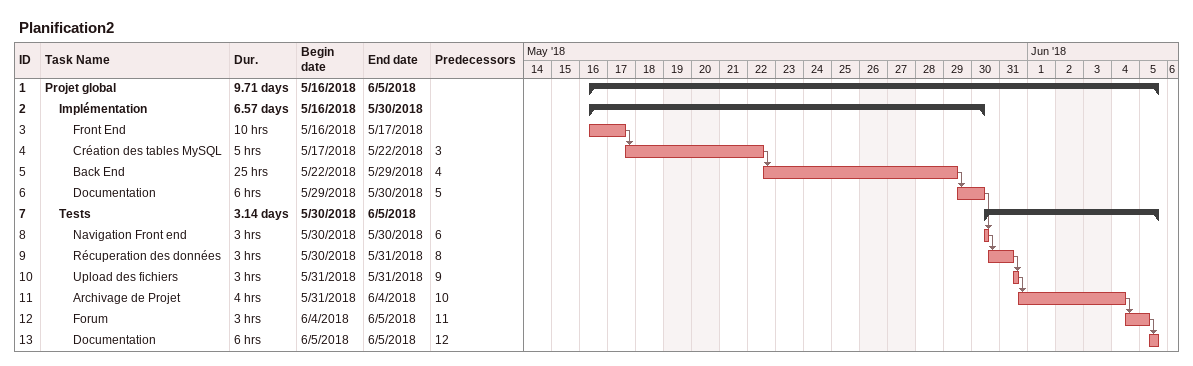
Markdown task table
Planification2

| ID | Level | Task | Duration | Start | Finish | Predecessors |
|---|---|---|---|---|---|---|
| 1 | 1 | **Projet global** | 9.71d | 2018-05-16 | 2018-06-05 |  |
| 2 | 2 | **Implémentation** | 6.57d | 2018-05-16 | 2018-05-30 |  |
| 3 | 3 | Front End | 10h | 2018-05-16 | 2018-05-17 |  |
| 4 | 3 | Création des tables MySQL | 5h | 2018-05-17 | 2018-05-22 | 3 |
| 5 | 3 | Back End | 25h | 2018-05-22 | 2018-05-29 | 4 |
| 6 | 3 | Documentation | 6h | 2018-05-29 | 2018-05-30 | 5 |
| 7 | 2 | **Tests** | 3.14d | 2018-05-30 | 2018-06-05 |  |
| 8 | 3 | Navigation Front end | 3h | 2018-05-30 | 2018-05-30 | 6 |
| 9 | 3 | Récuperation des données | 3h | 2018-05-30 | 2018-05-31 | 8 |
| 10 | 3 | Upload des fichiers | 3h | 2018-05-31 | 2018-05-31 | 9 |
| 11 | 3 | Archivage de Projet | 4h | 2018-05-31 | 2018-06-04 | 10 |
| 12 | 3 | Forum | 3h | 2018-06-04 | 2018-06-05 | 11 |
| 13 | 3 | Documentation | 6h | 2018-06-05 | 2018-06-05 | 12 |
